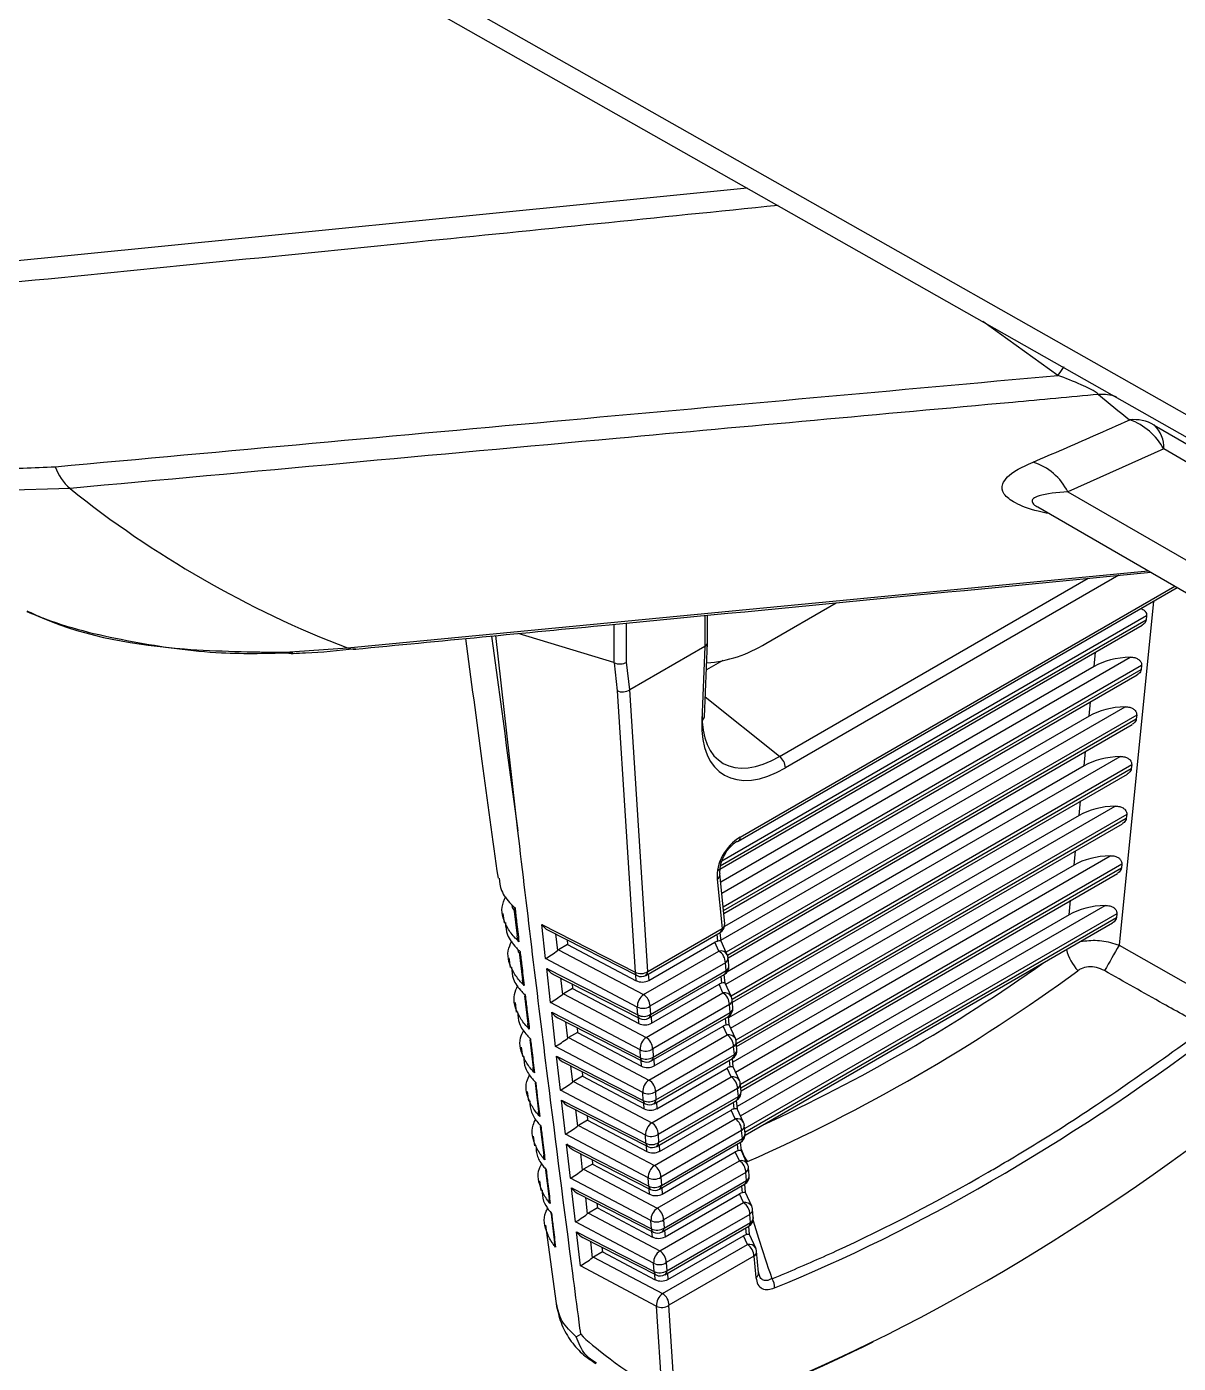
# Model space of a CAD drawing. Extents: x 7 to 113, y 1 to 87.
# Drawn here: x 17.681 to 18.928, y 64.183 to 65.63 of the extents above; entities that cross this region are included whole.
import ezdxf

# ---------------------------------------------------------------- set-up
doc = ezdxf.new("R2010")
doc.units = 0
doc.header["$MEASUREMENT"] = 0
doc.layers.add('OBJECT', color=7, linetype='CONTINUOUS')

msp = doc.modelspace()

# ---------------------------------------------------------------- linework, layer by layer
at = {"layer": 'OBJECT'}
for p, q in [((17.6329, 65.3728), (18.4608, 65.4554)), ((18.7975, 65.2523), (18.716, 65.3108)), ((18.9015, 65.1986), (21.6727, 63.5989)), ((18.912, 65.1727), (18.8083, 65.1263)), ((21.682, 63.5736), (18.912, 65.1727)), ((17.7279, 65.13), (17.654, 65.1277)), ((18.8083, 65.1263), (21.6782, 63.4695)), ((18.7753, 65.1101), (18.7755, 65.1099)), ((18.7756, 65.1099), (21.6993, 63.4221)), ((18.0282, 64.9574), (18.8951, 65.0409)), ((18.4534, 64.7525), (18.924, 65.0242)), ((18.4959, 64.8398), (18.83, 65.0327)), ((18.8633, 65.036), (18.5023, 64.8275)), ((18.4514, 64.7484), (18.9266, 65.0227)), ((18.4811, 64.9623), (18.5572, 65.0063)), ((18.901, 65.0079), (18.8637, 64.6356)), ((18.3166, 64.9829), (18.3166, 64.9415)), ((18.3305, 64.9421), (18.3305, 64.9843)), ((18.4152, 64.9925), (18.4152, 64.959)), ((18.4182, 64.9632), (18.4182, 64.9928)), ((18.4289, 64.7166), (18.8887, 64.9821)), ((18.8935, 64.992), (18.431, 64.7251)), ((18.4318, 64.7217), (18.893, 64.9879)), ((18.8935, 64.992), (18.893, 64.9879)), ((18.2127, 64.7595), (18.1887, 64.9707)), ((18.3166, 64.9415), (18.2129, 64.973)), ((17.9606, 64.9527), (18.0282, 64.9574)), ((18.0364, 64.956), (18.0371, 64.9561)), ((18.4152, 64.959), (18.3339, 64.9121)), ((18.4152, 64.959), (18.4118, 64.8788)), ((18.4147, 64.8829), (18.4182, 64.963)), ((18.4152, 64.959), (18.4152, 64.959)), ((18.8366, 64.9373), (18.8381, 64.9529)), ((18.3168, 64.9414), (18.3202, 64.9111)), ((18.3339, 64.9121), (18.3305, 64.9421)), ((18.4345, 64.9437), (18.4169, 64.9335)), ((18.8366, 64.9373), (18.4323, 64.7039)), ((18.4335, 64.6921), (18.8756, 64.9473)), ((18.8881, 64.9383), (18.435, 64.6767)), ((18.8881, 64.9383), (18.8877, 64.9342)), ((18.4353, 64.6731), (18.8877, 64.9342)), ((18.4356, 64.6699), (18.8833, 64.9283)), ((18.3202, 64.9111), (18.3396, 64.6064)), ((18.3533, 64.6071), (18.3339, 64.9121)), ((18.4959, 64.8398), (18.4156, 64.9039)), ((18.4326, 64.641), (18.8702, 64.8936)), ((18.8312, 64.8835), (18.8327, 64.8991)), ((18.8312, 64.8835), (18.4364, 64.6557)), ((18.8827, 64.8846), (18.4382, 64.628)), ((18.4396, 64.6249), (18.8823, 64.8805)), ((18.8827, 64.8846), (18.8823, 64.8805)), ((18.4403, 64.6219), (18.878, 64.8746)), ((18.4377, 64.5933), (18.8648, 64.8399)), ((18.8258, 64.8298), (18.8274, 64.8454)), ((18.8258, 64.8298), (18.4391, 64.6066)), ((18.8773, 64.8308), (18.4436, 64.5805)), ((18.4446, 64.5772), (18.8769, 64.8267)), ((18.445, 64.574), (18.8726, 64.8209)), ((18.8773, 64.8308), (18.8769, 64.8267)), ((18.4431, 64.5458), (18.8594, 64.7861)), ((18.8204, 64.7761), (18.822, 64.7917)), ((18.8204, 64.7761), (18.4408, 64.5569)), ((18.8719, 64.7771), (18.4488, 64.5329)), ((18.4493, 64.5293), (18.8715, 64.773)), ((18.4496, 64.5261), (18.8672, 64.7671)), ((18.8719, 64.7771), (18.8715, 64.773)), ((18.815, 64.7223), (18.8166, 64.7379)), ((18.815, 64.7223), (18.4455, 64.509)), ((18.4485, 64.4983), (18.854, 64.7324)), ((18.8665, 64.7234), (18.4536, 64.485)), ((18.8665, 64.7234), (18.8661, 64.7193)), ((18.4286, 64.7072), (18.4338, 64.6536)), ((18.4367, 64.659), (18.4315, 64.7127)), ((18.454, 64.4813), (18.8661, 64.7193)), ((18.4543, 64.4781), (18.8618, 64.7134)), ((18.4539, 64.4508), (18.8486, 64.6787)), ((18.8096, 64.6686), (18.8112, 64.6842)), ((18.1964, 64.6701), (18.1978, 64.6598)), ((18.2085, 64.6755), (18.212, 64.6456)), ((18.8096, 64.6686), (18.4501, 64.461)), ((18.8612, 64.6697), (18.4583, 64.4371)), ((18.4586, 64.4334), (18.8607, 64.6655)), ((18.8612, 64.6697), (18.8607, 64.6655)), ((18.2385, 64.658), (18.3396, 64.6064)), ((18.2427, 64.6212), (18.2385, 64.658)), ((18.2454, 64.6519), (18.3417, 64.6027)), ((18.2535, 64.6478), (18.2556, 64.6298)), ((18.3513, 64.603), (18.4317, 64.6494)), ((18.3533, 64.6071), (18.4338, 64.6536)), ((18.4293, 64.64), (18.4286, 64.6476)), ((18.4327, 64.6401), (18.4318, 64.6494)), ((18.4588, 64.4301), (18.8564, 64.6597)), ((18.2666, 64.6363), (18.2568, 64.6306)), ((18.266, 64.6414), (18.2666, 64.6363)), ((18.2666, 64.6363), (18.3407, 64.5972)), ((18.3544, 64.5974), (18.4261, 64.6388)), ((18.4304, 64.6293), (18.4261, 64.6388)), ((18.4394, 64.6253), (18.4327, 64.6401)), ((18.8637, 64.6356), (18.9751, 64.5724)), ((18.203, 64.6219), (18.2044, 64.6116)), ((18.2142, 64.6282), (18.2177, 64.5981)), ((18.342, 64.5687), (18.2427, 64.6212)), ((18.2568, 64.6306), (18.3487, 64.5821)), ((18.3487, 64.5821), (18.4304, 64.6293)), ((18.4411, 64.6136), (18.4403, 64.6221)), ((18.2439, 64.6105), (18.3426, 64.5601)), ((18.2481, 64.5736), (18.2439, 64.6105)), ((18.2507, 64.6044), (18.3447, 64.5564)), ((18.3539, 64.6045), (18.3544, 64.5974)), ((18.3542, 64.5567), (18.4362, 64.604)), ((18.4374, 64.6166), (18.3557, 64.5695)), ((18.3563, 64.5608), (18.4382, 64.6081)), ((18.4371, 64.5947), (18.4362, 64.604)), ((18.4382, 64.6081), (18.4374, 64.6166)), ((18.2589, 64.6002), (18.261, 64.5823)), ((18.2714, 64.5939), (18.272, 64.5888)), ((18.3407, 64.5972), (18.3403, 64.6035)), ((18.3573, 64.5512), (18.4305, 64.5934)), ((18.4348, 64.5839), (18.4305, 64.5934)), ((18.4337, 64.5946), (18.433, 64.6021)), ((18.4439, 64.5799), (18.4371, 64.5947)), ((18.2198, 64.581), (18.2234, 64.5507)), ((18.272, 64.5888), (18.2622, 64.5831)), ((18.2622, 64.5831), (18.3517, 64.5359)), ((18.272, 64.5888), (18.3436, 64.551)), ((18.3517, 64.5359), (18.4348, 64.5839)), ((18.4455, 64.5682), (18.4447, 64.5767)), ((18.2096, 64.5736), (18.211, 64.5633)), ((18.345, 64.5225), (18.2481, 64.5736)), ((18.2493, 64.563), (18.3455, 64.5138)), ((18.2535, 64.5261), (18.2493, 64.563)), ((18.3426, 64.5601), (18.342, 64.5687)), ((18.3557, 64.5695), (18.3563, 64.5608)), ((18.4418, 64.5713), (18.3587, 64.5233)), ((18.3592, 64.5146), (18.4426, 64.5627)), ((18.4426, 64.5627), (18.4418, 64.5713)), ((18.2561, 64.5569), (18.3476, 64.5102)), ((18.2643, 64.5527), (18.2663, 64.5348)), ((18.2768, 64.5463), (18.2774, 64.5413)), ((18.3436, 64.551), (18.3432, 64.5572)), ((18.3569, 64.5582), (18.3573, 64.5512)), ((18.3572, 64.5104), (18.4406, 64.5586)), ((18.3603, 64.5049), (18.4349, 64.548)), ((18.4392, 64.5385), (18.4349, 64.548)), ((18.4381, 64.5492), (18.4374, 64.5567)), ((18.4415, 64.5493), (18.4406, 64.5586)), ((18.4483, 64.5345), (18.4415, 64.5493)), ((18.2255, 64.5337), (18.2292, 64.5032)), ((18.2774, 64.5413), (18.2676, 64.5356)), ((18.2676, 64.5356), (18.3546, 64.4897)), ((18.2774, 64.5413), (18.3465, 64.5048)), ((18.3546, 64.4897), (18.4392, 64.5385)), ((18.4499, 64.5228), (18.4491, 64.5313)), ((18.2162, 64.5254), (18.2176, 64.5151)), ((18.3479, 64.4763), (18.2535, 64.5261)), ((18.3455, 64.5138), (18.345, 64.5225)), ((18.3587, 64.5233), (18.3592, 64.5146)), ((18.4462, 64.5259), (18.3616, 64.477)), ((18.3622, 64.4683), (18.4471, 64.5173)), ((18.4471, 64.5173), (18.4462, 64.5259)), ((18.2547, 64.5155), (18.3485, 64.4675)), ((18.2589, 64.4786), (18.2547, 64.5155)), ((18.2615, 64.5094), (18.3506, 64.4639)), ((18.2697, 64.5052), (18.2717, 64.4873)), ((18.3465, 64.5048), (18.3461, 64.5109)), ((18.3598, 64.5119), (18.3603, 64.5049)), ((18.3601, 64.4641), (18.445, 64.5131)), ((18.3632, 64.4587), (18.4393, 64.5026)), ((18.4436, 64.4931), (18.4393, 64.5026)), ((18.4425, 64.5039), (18.4418, 64.5113)), ((18.4459, 64.5039), (18.445, 64.5132)), ((18.4527, 64.4891), (18.4459, 64.504)), ((18.2828, 64.4938), (18.2729, 64.4881)), ((18.2729, 64.4881), (18.3576, 64.4434)), ((18.2822, 64.4988), (18.2828, 64.4938)), ((18.2828, 64.4938), (18.3495, 64.4585)), ((18.3576, 64.4434), (18.4436, 64.4931)), ((18.2228, 64.4772), (18.2242, 64.4668)), ((18.2313, 64.4865), (18.2349, 64.4558)), ((18.3509, 64.43), (18.2589, 64.4786)), ((18.3485, 64.4675), (18.3479, 64.4763)), ((18.3616, 64.477), (18.3622, 64.4683)), ((18.4506, 64.4805), (18.3646, 64.4308)), ((18.4515, 64.4719), (18.4506, 64.4805)), ((18.4544, 64.4773), (18.4535, 64.486)), ((18.2601, 64.4679), (18.3514, 64.4213)), ((18.2642, 64.4311), (18.2601, 64.4679)), ((18.2669, 64.4619), (18.3535, 64.4176)), ((18.3495, 64.4585), (18.3491, 64.4646)), ((18.3628, 64.4657), (18.3632, 64.4587)), ((18.3631, 64.4179), (18.4494, 64.4677)), ((18.3651, 64.422), (18.4515, 64.4719)), ((18.4469, 64.4585), (18.4462, 64.4659)), ((18.4504, 64.4586), (18.4495, 64.4677)), ((18.2751, 64.4577), (18.2771, 64.4397)), ((18.2881, 64.4462), (18.2783, 64.4406)), ((18.2876, 64.4513), (18.2881, 64.4462)), ((18.2881, 64.4462), (18.3524, 64.4123)), ((18.3605, 64.3972), (18.448, 64.4477)), ((18.3662, 64.4125), (18.4437, 64.4572)), ((18.448, 64.4477), (18.4437, 64.4572)), ((18.4571, 64.4438), (18.4503, 64.4586)), ((18.237, 64.4393), (18.2407, 64.4084)), ((18.3538, 64.3838), (18.2642, 64.4311)), ((18.2783, 64.4406), (18.3605, 64.3972)), ((18.3514, 64.4213), (18.3509, 64.43)), ((18.3646, 64.4308), (18.3651, 64.422)), ((18.455, 64.4351), (18.3675, 64.3846)), ((18.4559, 64.4264), (18.455, 64.4351)), ((18.4588, 64.4319), (18.4579, 64.4406)), ((18.2294, 64.4289), (18.2308, 64.4186)), ((18.2655, 64.4204), (18.3544, 64.375)), ((18.2696, 64.3836), (18.2655, 64.4204)), ((18.3524, 64.4123), (18.352, 64.4184)), ((18.3657, 64.4194), (18.3662, 64.4125)), ((18.366, 64.3716), (18.4538, 64.4223)), ((18.3681, 64.3757), (18.4559, 64.4264)), ((18.4514, 64.4131), (18.4506, 64.4204)), ((18.4548, 64.4132), (18.4539, 64.4223)), ((18.2723, 64.4143), (18.3564, 64.3713)), ((18.2805, 64.4102), (18.2825, 64.3922)), ((18.293, 64.4038), (18.2935, 64.3987)), ((18.3634, 64.351), (18.4525, 64.4024)), ((18.3691, 64.3662), (18.4481, 64.4119)), ((18.4525, 64.4024), (18.4481, 64.4119)), ((18.4615, 64.3984), (18.4548, 64.4132)), ((18.2428, 64.3921), (18.2465, 64.361)), ((18.2935, 64.3987), (18.2837, 64.3931)), ((18.2837, 64.3931), (18.3634, 64.351)), ((18.2935, 64.3987), (18.3554, 64.3661)), ((18.4595, 64.3897), (18.3704, 64.3383)), ((18.4603, 64.381), (18.4595, 64.3897)), ((18.4632, 64.3865), (18.4624, 64.3952)), ((18.236, 64.3807), (18.2374, 64.3703)), ((18.3567, 64.3376), (18.2696, 64.3836)), ((18.2708, 64.3729), (18.3573, 64.3287)), ((18.275, 64.3361), (18.2708, 64.3729)), ((18.3544, 64.375), (18.3538, 64.3838)), ((18.3675, 64.3846), (18.3681, 64.3757)), ((18.3687, 64.3731), (18.3691, 64.3662)), ((18.3689, 64.3253), (18.4582, 64.3769)), ((18.371, 64.3295), (18.4603, 64.381)), ((18.4558, 64.3677), (18.4551, 64.375)), ((18.4592, 64.3678), (18.4583, 64.3769)), ((18.2777, 64.3668), (18.3594, 64.3251)), ((18.2858, 64.3626), (18.2879, 64.3447)), ((18.3554, 64.3661), (18.355, 64.3721)), ((18.3721, 64.32), (18.4526, 64.3665)), ((18.4569, 64.357), (18.4526, 64.3665)), ((18.4659, 64.353), (18.4592, 64.3678)), ((18.2486, 64.345), (18.2524, 64.3136)), ((18.2989, 64.3512), (18.2891, 64.3455)), ((18.2891, 64.3455), (18.3664, 64.3047)), ((18.2983, 64.3563), (18.2989, 64.3512)), ((18.2989, 64.3512), (18.3583, 64.3198)), ((18.3664, 64.3047), (18.4569, 64.357)), ((18.4639, 64.3443), (18.3734, 64.2921)), ((18.4647, 64.3356), (18.4639, 64.3443)), ((18.4676, 64.3411), (18.4668, 64.3498)), ((18.2426, 64.3325), (18.255, 64.2424)), ((18.3597, 64.2914), (18.275, 64.3361)), ((18.3573, 64.3287), (18.3567, 64.3376)), ((18.3704, 64.3383), (18.371, 64.3295)), ((18.3719, 64.279), (18.4627, 64.3314)), ((18.374, 64.2832), (18.4647, 64.3356)), ((18.4602, 64.3223), (18.4595, 64.3296)), ((18.4636, 64.3224), (18.4627, 64.3315)), ((18.2762, 64.3254), (18.3603, 64.2824)), ((18.2804, 64.2885), (18.2762, 64.3254)), ((18.283, 64.3193), (18.3623, 64.2788)), ((18.2912, 64.3151), (18.2933, 64.2972)), ((18.3583, 64.3198), (18.3579, 64.3258)), ((18.3716, 64.3269), (18.3721, 64.32)), ((18.375, 64.2738), (18.457, 64.3211)), ((18.4613, 64.3116), (18.457, 64.3211)), ((18.4703, 64.3076), (18.4636, 64.3224)), ((18.3043, 64.3037), (18.2945, 64.298)), ((18.3037, 64.3087), (18.3043, 64.3037)), ((18.3043, 64.3037), (18.3613, 64.2736)), ((18.3693, 64.2585), (18.4613, 64.3116)), ((18.4734, 64.2813), (18.4712, 64.3044)), ((18.3626, 64.2451), (18.2804, 64.2885)), ((18.2945, 64.298), (18.3693, 64.2585)), ((18.3603, 64.2824), (18.3597, 64.2914)), ((18.3734, 64.2921), (18.374, 64.2832)), ((18.4683, 64.299), (18.3763, 64.2459)), ((18.4683, 64.299), (18.4705, 64.2758)), ((18.3613, 64.2736), (18.3609, 64.2795)), ((18.3746, 64.2806), (18.375, 64.2738)), ((18.474, 64.2793), (18.4736, 64.2809)), ((18.3626, 64.2451), (18.3687, 64.1491)), ((18.3824, 64.1511), (18.3763, 64.2459)), ((18.276, 64.2117), (18.2808, 64.2145))]:
    msp.add_line(p, q, dxfattribs=at)
at = {"layer": 'OBJECT', "flags": 128}
for points in [[(17.3356, 66.1163), (17.5002, 66.0231), (18.2054, 65.6237), (20.68, 64.2228)], [(17.3964, 66.0585), (18.0641, 65.6801), (20.7052, 64.1839)], [(18.7975, 65.2523), (18.7998, 65.2556), (18.8019, 65.2587), (18.8038, 65.2614), (18.8041, 65.2618)], [(18.4311, 64.714), (18.4314, 64.7131), (18.4315, 64.7127)]]:
    msp.add_lwpolyline(points, dxfattribs=at)
at = {"layer": 'OBJECT'}
for centre, radius, start, end in [((18.8452, 65.1838), 0.048, 71.1294, 94.4176), ((19.4439, 65.9378), 0.9282, 229.5308, 232.2076), ((18.8792, 65.1589), 0.0456, 60.6472, 95.0914), ((18.8534, 65.1416), 0.0663, 27.9345, 70.8768), ((18.8796, 65.1747), 0.0325, 356.5262, 47.5283), ((17.7628, 65.1712), 0.054, 199.0948, 229.7867), ((18.7503, 65.0967), 0.0651, 27.0753, 71.9405), ((18.4314, 66.0065), 1.124, 231.2501, 248.974), ((17.9684, 64.9743), 0.023, 250.2808, 272.2286), ((18.035, 64.973), 0.017, 246.4807, 275.0052), ((18.4065, 65.0811), 0.1403, 274.3817, 302.0948), ((18.4097, 64.8834), 0.00503, 294.343, 354.2644), ((18.487, 64.8273), 0.0154, 0.8625, 54.4995), ((18.4496, 64.7514), 0.00353, 274.6149, 299.6685), ((18.4486, 64.7523), 0.00483, 304.9396, 2.2698), ((18.4252, 64.7125), 0.00633, 302.8989, 1.4099), ((18.4267, 64.6581), 0.01, 299.9973, 5.5533), ((18.429, 64.6534), 0.0048, 304.7323, 2.4719), ((18.4306, 64.6588), 0.0061, 301.6684, 2.6445), ((20.546, 63.6559), 1.9468, 149.7841, 150.7164), ((18.4322, 64.6212), 0.00832, 29.7624, 102.6039), ((18.4221, 64.6164), 0.0153, 0.7156, 57.2499), ((18.434, 64.622), 0.00634, 302.9073, 1.4055), ((18.4303, 64.6211), 0.01, 5.5533, 24.4463), ((18.8575, 64.6437), 0.0524, 194.0463, 222.8228), ((18.3458, 64.6185), 0.0136, 242.8629, 303.3767), ((18.344, 64.6065), 0.00441, 181.3045, 238.2455), ((18.3485, 64.6069), 0.0048, 304.7323, 2.4719), ((18.4312, 64.6126), 0.01, 299.9973, 5.5533), ((18.4334, 64.6079), 0.0048, 304.7339, 2.4673), ((18.4348, 64.6135), 0.00634, 302.9084, 1.4044), ((17.6915, 66.148), 1.9087, 293.7837, 306.2109), ((17.6912, 66.1542), 1.8851, 294.6317, 305.363), ((18.3463, 64.6116), 0.01, 242.9367, 299.9973), ((18.3579, 64.5691), 0.0159, 125.3835, 181.4257), ((18.3405, 64.5693), 0.0153, 0.7156, 57.2499), ((18.4366, 64.5758), 0.00832, 29.7526, 102.6136), ((18.4266, 64.5711), 0.0152, 0.7144, 57.2529), ((18.4384, 64.5766), 0.00633, 302.897, 1.4117), ((18.4347, 64.5758), 0.01, 5.5533, 24.4463), ((18.3482, 64.5809), 0.0136, 242.8571, 303.382), ((18.3488, 64.5722), 0.0136, 242.8563, 303.3788), ((18.3515, 64.5606), 0.0048, 304.7339, 2.4673), ((18.4356, 64.5672), 0.01, 299.9973, 5.5533), ((18.4378, 64.5625), 0.0048, 304.7417, 2.4677), ((18.4392, 64.568), 0.00633, 302.897, 1.4117), ((18.347, 64.5602), 0.00441, 181.3075, 238.2376), ((18.3492, 64.5653), 0.01, 242.9367, 299.9973), ((18.3609, 64.5229), 0.0159, 125.3818, 181.4258), ((18.3434, 64.5231), 0.0152, 0.7144, 57.2529), ((18.441, 64.5304), 0.00832, 29.7628, 102.6035), ((18.431, 64.5257), 0.0153, 0.7156, 57.2499), ((18.4428, 64.5312), 0.00634, 302.909, 1.4039), ((18.4392, 64.5304), 0.01, 5.5533, 24.4463), ((18.3512, 64.5346), 0.0136, 242.8571, 303.382), ((18.44, 64.5218), 0.01, 299.9973, 5.5533), ((18.4423, 64.5171), 0.0048, 304.731, 2.4702), ((18.4436, 64.5226), 0.00634, 302.9073, 1.4055), ((18.3517, 64.5259), 0.0136, 242.857, 303.3826), ((18.3499, 64.5139), 0.00441, 181.3121, 238.2322), ((18.3522, 64.5191), 0.01, 242.9367, 299.9973), ((18.3544, 64.5144), 0.0048, 304.7417, 2.4677), ((18.3638, 64.4767), 0.0159, 125.3822, 181.4254), ((18.3464, 64.4768), 0.0153, 0.7156, 57.2499), ((18.4455, 64.485), 0.00832, 29.7624, 102.6039), ((18.4354, 64.4803), 0.0153, 0.7156, 57.2499), ((18.4436, 64.485), 0.01, 5.5533, 24.4463), ((18.3541, 64.4884), 0.0136, 242.8563, 303.3788), ((18.4444, 64.4764), 0.01, 299.9973, 5.5533), ((18.4472, 64.4858), 0.00634, 302.9073, 1.4055), ((18.448, 64.4772), 0.00634, 302.909, 1.4039), ((18.3547, 64.4797), 0.0136, 242.8571, 303.382), ((18.3529, 64.4676), 0.00441, 181.3154, 238.2289), ((18.3551, 64.4728), 0.01, 242.9367, 299.9973), ((18.3574, 64.4681), 0.0048, 304.731, 2.4702), ((18.4467, 64.4717), 0.0048, 304.7346, 2.4695), ((18.4499, 64.4396), 0.00832, 29.7596, 102.6069), ((18.4398, 64.4349), 0.0153, 0.7152, 57.2521), ((18.3668, 64.4304), 0.0159, 125.385, 181.4243), ((18.3571, 64.4422), 0.0136, 242.8568, 303.3821), ((18.3493, 64.4306), 0.0153, 0.7156, 57.2499), ((18.4488, 64.4309), 0.01, 299.9973, 5.5533), ((18.4516, 64.4404), 0.00633, 302.8967, 1.4117), ((18.4524, 64.4318), 0.00634, 302.9071, 1.4058), ((18.448, 64.4396), 0.01, 5.5533, 24.4463), ((18.3576, 64.4334), 0.0136, 242.8629, 303.3767), ((18.3558, 64.4214), 0.00441, 181.3121, 238.2322), ((18.3581, 64.4265), 0.01, 242.9367, 299.9973), ((18.3603, 64.4218), 0.0048, 304.7346, 2.4695), ((18.4511, 64.4262), 0.0048, 304.7323, 2.4719), ((18.4543, 64.3942), 0.00832, 29.7628, 102.6035), ((18.4442, 64.3895), 0.0153, 0.7156, 57.2499), ((18.4984, 64.4282), 0.0458, 196.9454, 215.7453), ((18.3697, 64.3842), 0.0159, 125.3812, 181.4266), ((18.3522, 64.3844), 0.0153, 0.7152, 57.2521), ((18.456, 64.395), 0.00634, 302.909, 1.4039), ((18.4524, 64.3942), 0.01, 5.5533, 24.4463), ((18.36, 64.3959), 0.0136, 242.8536, 303.3854), ((18.3606, 64.3871), 0.0136, 242.8563, 303.3793), ((18.3588, 64.3751), 0.00441, 181.3069, 238.2374), ((18.3633, 64.3755), 0.0048, 304.7323, 2.4719), ((18.4532, 64.3855), 0.01, 299.9973, 5.5533), ((18.4555, 64.3808), 0.0048, 304.7462, 2.4633), ((18.4569, 64.3863), 0.00633, 302.8968, 1.4119), ((18.361, 64.3802), 0.01, 242.9367, 299.9973), ((18.3727, 64.338), 0.0159, 125.3823, 181.427), ((18.3552, 64.3381), 0.0153, 0.7156, 57.2499), ((18.4587, 64.3489), 0.00832, 29.7655, 102.6007), ((18.4486, 64.3441), 0.0153, 0.7156, 57.2499), ((18.4604, 64.3497), 0.00634, 302.9073, 1.4055), ((18.4568, 64.3488), 0.01, 5.5533, 24.4463), ((18.363, 64.3497), 0.0136, 242.8627, 303.3762), ((18.3635, 64.3408), 0.0136, 242.8574, 303.3821), ((18.3662, 64.3293), 0.0048, 304.7462, 2.4633), ((18.4577, 64.3401), 0.01, 299.9973, 5.5533), ((18.4599, 64.3354), 0.0048, 304.7318, 2.4724), ((18.4613, 64.3409), 0.00634, 302.9059, 1.4069), ((18.3617, 64.3288), 0.00441, 181.3113, 238.2322), ((18.3639, 64.334), 0.01, 242.9367, 299.9973), ((18.3756, 64.2918), 0.0159, 125.385, 181.4243), ((18.3581, 64.2919), 0.0153, 0.7156, 57.2499), ((18.4632, 64.3038), 0.00805, 28.3123, 104.0542), ((18.453, 64.2988), 0.0153, 0.7133, 57.2522), ((18.4648, 64.3043), 0.00634, 302.9084, 1.4044), ((18.4612, 64.3035), 0.01, 5.5533, 24.4463), ((18.3659, 64.3035), 0.0136, 242.8569, 303.382), ((18.3665, 64.2946), 0.0136, 242.8568, 303.3827), ((18.3647, 64.2825), 0.00441, 181.3113, 238.2322), ((18.3669, 64.2877), 0.01, 242.9367, 299.9973), ((18.3692, 64.283), 0.0048, 304.7318, 2.4724), ((18.4673, 64.281), 0.0061, 301.6671, 2.6458), ((18.4767, 64.2665), 0.0139, 352.4639, 36.172), ((18.3786, 64.2455), 0.0159, 125.3812, 181.4266), ((18.3611, 64.2457), 0.0153, 0.7133, 57.2522), ((18.3688, 64.2572), 0.0136, 242.8563, 303.3787)]:
    msp.add_arc(centre, radius, start, end, dxfattribs=at)
for centre, major_axis, ratio, start_param, end_param in [((19.2971, 67.2185), (-1.7566, 14.6383), 0.094069, 1.713697, 1.728284), ((18.4082, 64.9633), (0.01, -0.00021), 0.593676, 5.510532, 6.29593), ((18.3235, 64.8791), (-0.0072, 0.0624), 0.110772, 6.208863, 6.235043), ((18.3235, 64.9462), (0.00999, 0.00056), 0.611383, 3.944845, 5.463282), ((18.8789, 64.9123), (0.0602, -0.0001), 0.582929, 1.627585, 2.352515), ((18.3269, 64.9164), (0.00996, 0.00088), 0.657558, 3.926517, 5.438599), ((18.3433, 64.771), (-0.0092, 0.1411), 0.052174, 0.02575, 0.032105), ((18.8736, 64.8586), (0.0602, -0.0001), 0.582929, 1.627585, 2.352515), ((18.5077, 64.9349), (0.0732, 0.1141), 0.544414, 2.390031, 3.953231), ((18.5006, 64.9395), (0.067, 0.1062), 0.54181, 2.386027, 3.949227), ((18.8682, 64.8048), (0.0602, -0.0001), 0.582929, 1.627585, 2.352515), ((18.8628, 64.7511), (0.0602, -0.0001), 0.582929, 1.627585, 2.352515), ((18.462, 64.7206), (0.0231, 0.0327), 0.746254, 1.016584, 2.42811), ((18.455, 64.7252), (0.0172, 0.0247), 0.671525, 1.018401, 2.429927), ((18.8574, 64.6974), (0.0602, -0.0001), 0.582929, 1.627585, 2.352515), ((18.852, 64.6436), (0.0602, -0.0001), 0.582929, 1.627585, 2.352515), ((18.2452, 64.6633), (-0.008, 0.0116), 0.599529, 1.609086, 2.301254), ((18.4259, 64.6309), (0.0068, 0.00838), 0.543452, 0.550853, 0.957114), ((18.4229, 64.6375), (0.00979, 0.00262), 0.107022, 6.265381, 7.11643), ((18.2494, 64.6264), (0.00933, 0.00637), 0.079382, 3.868413, 5.38685), ((18.2568, 64.6225), (0.00501, 0.00866), 0.577652, 0.786964, 0.960864), ((18.2506, 64.6157), (-0.008, 0.0116), 0.599529, 1.609086, 2.301254), ((18.3473, 64.6016), (0.01, 0), 0.585374, 3.981212, 5.493294), ((18.4303, 64.5856), (0.0068, 0.00838), 0.543452, 0.550853, 0.957114), ((18.4273, 64.5921), (0.00979, 0.00262), 0.107022, 6.265381, 7.11643), ((18.2547, 64.5789), (0.00933, 0.00637), 0.079382, 3.868413, 5.38685), ((18.2622, 64.575), (0.00501, 0.00866), 0.577652, 0.786964, 0.960864), ((18.2559, 64.5682), (-0.008, 0.0116), 0.599529, 1.609086, 2.301254), ((18.3503, 64.5553), (0.01, 0), 0.585374, 3.981212, 5.493294), ((18.4347, 64.5402), (0.0068, 0.00838), 0.543452, 0.550853, 0.957114), ((18.4317, 64.5467), (0.00979, 0.00262), 0.107022, 6.265381, 7.11643), ((18.2601, 64.5314), (0.00933, 0.00637), 0.079382, 3.868413, 5.38685), ((18.2676, 64.5274), (0.00501, 0.00866), 0.577652, 0.786964, 0.960864), ((18.8066, 66.1058), (1.1655, 1.8319), 0.546187, 3.795705, 4.104734), ((18.2613, 64.5207), (-0.008, 0.0116), 0.599529, 1.609086, 2.301254), ((18.3532, 64.5091), (0.01, 0), 0.585374, 3.981212, 5.493294), ((18.4391, 64.4948), (0.0068, 0.00838), 0.543452, 0.550853, 0.957114), ((18.4362, 64.5013), (0.00979, 0.00262), 0.107022, 6.265381, 7.11643), ((18.273, 64.4799), (0.00501, 0.00866), 0.577652, 0.786964, 0.960864), ((18.2655, 64.4839), (0.00933, 0.00637), 0.079382, 3.868413, 5.38685), ((18.2667, 64.4732), (-0.008, 0.0116), 0.599529, 1.609086, 2.301254), ((18.8041, 66.0532), (1.2039, 1.8907), 0.546175, 3.768895, 4.132403), ((18.3562, 64.4629), (0.01, 0), 0.585374, 3.981212, 5.493294), ((18.4435, 64.4494), (0.0068, 0.00838), 0.543452, 0.550853, 0.957114), ((18.4406, 64.4559), (0.00979, 0.00262), 0.107022, 6.265381, 7.11643), ((18.2709, 64.4363), (0.00933, 0.00637), 0.079382, 3.868413, 5.38685), ((18.2783, 64.4324), (0.00501, 0.00866), 0.577652, 0.786964, 0.960864), ((18.2721, 64.4257), (-0.008, 0.0116), 0.599529, 1.609086, 2.301254), ((18.3591, 64.4167), (0.01, 0), 0.585374, 3.981212, 5.493294), ((18.4479, 64.404), (0.0068, 0.00838), 0.543452, 0.550853, 0.957114), ((18.445, 64.4106), (0.00979, 0.00262), 0.107022, 6.265381, 7.11643), ((18.2763, 64.3888), (0.00933, 0.00637), 0.079382, 3.868413, 5.38685), ((18.2837, 64.3849), (0.00501, 0.00866), 0.577652, 0.786964, 0.960864), ((18.2775, 64.3782), (-0.008, 0.0116), 0.599529, 1.609086, 2.301254), ((18.3621, 64.3704), (0.01, 0), 0.585374, 3.981212, 5.493294), ((18.4524, 64.3586), (0.0068, 0.00838), 0.543452, 0.550853, 0.957114), ((18.4494, 64.3652), (0.00979, 0.00262), 0.107022, 6.265381, 7.11643), ((18.2816, 64.3413), (0.00933, 0.00637), 0.079382, 3.868413, 5.38685), ((18.2891, 64.3374), (0.00501, 0.00866), 0.577652, 0.786964, 0.960864), ((18.2829, 64.3306), (-0.008, 0.0116), 0.599529, 1.609086, 2.301254), ((18.365, 64.3242), (0.01, 0), 0.585374, 3.981212, 5.493294), ((18.4568, 64.3133), (0.0068, 0.00838), 0.543452, 0.550853, 0.957114), ((18.4538, 64.3198), (0.00979, 0.00262), 0.107022, 6.265381, 7.11643), ((18.287, 64.2938), (0.00933, 0.00637), 0.079382, 3.868413, 5.38685), ((18.2945, 64.2899), (0.00501, 0.00866), 0.577652, 0.786964, 0.960864), ((18.368, 64.278), (0.01, 0), 0.585374, 3.981212, 5.493294), ((19.9764, 63.352), (1.703, -0.8762), 0.039926, 3.257339, 3.498452), ((18.7971, 66.0577), (1.2089, 1.8994), 0.546317, 3.7688, 3.877285)]:
    msp.add_ellipse(centre, major_axis=major_axis, ratio=ratio, start_param=start_param, end_param=end_param, dxfattribs=at)
for points, knots in [([(18.4945, 65.4363), (18.3642, 65.423), (18.0817, 65.3942), (17.7993, 65.3661), (17.6472, 65.351)], [0, 0, 0, 0, 0.461524, 1, 1, 1, 1]), ([(17.7117, 65.1535), (17.8973, 65.1705), (18.259, 65.2035), (18.6211, 65.2363), (18.7975, 65.2523)], [0, 0, 0, 0, 0.513008, 1, 1, 1, 1]), ([(18.8415, 65.2317), (18.8404, 65.2326), (18.8382, 65.2344), (18.8316, 65.2381), (18.8179, 65.2446), (18.8059, 65.2491), (18.7975, 65.2523)], [0, 0, 0, 0, 0.128046, 0.255389, 0.479323, 1, 1, 1, 1]), ([(18.8415, 65.2317), (18.8105, 65.2288), (18.6363, 65.2129), (18.2649, 65.1792), (17.9249, 65.148), (17.7279, 65.13)], [0, 0, 0, 0, 0.083466, 0.469044, 1, 1, 1, 1]), ([(18.7705, 65.1586), (18.7924, 65.1679), (18.8275, 65.1827), (18.8622, 65.1984), (18.8752, 65.2043)], [0, 0, 0, 0, 0.624895, 1, 1, 1, 1]), ([(17.6418, 65.1514), (17.6418, 65.1514), (17.6655, 65.1514), (17.6886, 65.1525), (17.7117, 65.1535)], [0, 0, 0, 0, 0.000029, 1, 1, 1, 1]), ([(18.7878, 65.1028), (18.7839, 65.1036), (18.7691, 65.1064), (18.7504, 65.1137), (18.737, 65.1242), (18.736, 65.1368), (18.7488, 65.1487), (18.7641, 65.1557), (18.7705, 65.1586)], [0, 0, 0, 0, 0.0624701, 0.233218, 0.3842137, 0.5581762, 0.8176351, 1, 1, 1, 1]), ([(18.8083, 65.1263), (18.7965, 65.1254), (18.7807, 65.124), (18.77, 65.1193), (18.7688, 65.1155), (18.7714, 65.1121), (18.775, 65.1104), (18.7757, 65.11)], [0, 0, 0, 0, 0.505846, 0.678385, 0.852193, 0.970905, 1, 1, 1, 1]), ([(18.0364, 64.9561), (18.1282, 64.9649), (18.4156, 64.9923), (18.7025, 65.0203), (18.8979, 65.0393)], [0, 0, 0, 0, 0.319363, 1, 1, 1, 1]), ([(17.6809, 64.9976), (17.6867, 64.9949), (17.7404, 64.9701), (17.8358, 64.9542), (17.9243, 64.9531), (17.9606, 64.9527)], [0, 0, 0, 0, 0.066661, 0.617348, 1, 1, 1, 1]), ([(17.681, 64.9968), (17.6876, 64.9941), (17.7244, 64.979), (17.7949, 64.9632), (17.885, 64.95), (17.9433, 64.9516), (17.9692, 64.9523)], [0, 0, 0, 0, 0.072357, 0.404348, 0.735713, 1, 1, 1, 1]), ([(18.8873, 65), (18.888, 64.9998), (18.8898, 64.9991), (18.8919, 64.9972), (18.8934, 64.9947), (18.8934, 64.9929), (18.8935, 64.992)], [0, 0, 0, 0, 0.205702, 0.47896, 0.753712, 1, 1, 1, 1]), ([(18.893, 64.9879), (18.8928, 64.9871), (18.8924, 64.9854), (18.8908, 64.9834), (18.8893, 64.9825), (18.8887, 64.9821)], [0, 0, 0, 0, 0.359205, 0.716865, 1, 1, 1, 1]), ([(18.156, 64.9675), (18.1619, 64.9232), (18.1734, 64.8369), (18.1853, 64.7503), (18.1912, 64.7081)], [0, 0, 0, 0, 0.512697, 1, 1, 1, 1]), ([(17.9695, 64.9515), (17.9739, 64.9517), (17.9953, 64.9523), (18.0186, 64.9547), (18.037, 64.9566)], [0, 0, 0, 0, 0.20903, 1, 1, 1, 1]), ([(18.8756, 64.9473), (18.8772, 64.9473), (18.8802, 64.9472), (18.884, 64.9456), (18.8865, 64.9435), (18.888, 64.9409), (18.8881, 64.9392), (18.8881, 64.9383)], [0, 0, 0, 0, 0.2782962, 0.4907959, 0.6659749, 0.8421109, 1, 1, 1, 1]), ([(18.8877, 64.9342), (18.8875, 64.9333), (18.8871, 64.9316), (18.8854, 64.9296), (18.8839, 64.9288), (18.8833, 64.9284)], [0, 0, 0, 0, 0.359205, 0.716865, 1, 1, 1, 1]), ([(18.8702, 64.8936), (18.8719, 64.8936), (18.8748, 64.8935), (18.8786, 64.8919), (18.8812, 64.8898), (18.8826, 64.8872), (18.8827, 64.8854), (18.8827, 64.8846)], [0, 0, 0, 0, 0.278302, 0.490791, 0.665972, 0.842109, 1, 1, 1, 1]), ([(18.8823, 64.8805), (18.8821, 64.8796), (18.8817, 64.8779), (18.88, 64.8759), (18.8786, 64.875), (18.8779, 64.8747)], [0, 0, 0, 0, 0.3591613, 0.7168443, 1, 1, 1, 1]), ([(18.8648, 64.8399), (18.8665, 64.8398), (18.8695, 64.8397), (18.8732, 64.8382), (18.8758, 64.836), (18.8773, 64.8335), (18.8773, 64.8317), (18.8773, 64.8308)], [0, 0, 0, 0, 0.278302, 0.490791, 0.665972, 0.842109, 1, 1, 1, 1]), ([(18.8769, 64.8267), (18.8767, 64.8259), (18.8763, 64.8242), (18.8746, 64.8222), (18.8732, 64.8213), (18.8725, 64.8209)], [0, 0, 0, 0, 0.3591613, 0.7168443, 1, 1, 1, 1]), ([(18.8594, 64.7861), (18.8611, 64.7861), (18.8641, 64.786), (18.8678, 64.7844), (18.8704, 64.7823), (18.8719, 64.7797), (18.8719, 64.778), (18.8719, 64.7771)], [0, 0, 0, 0, 0.278302, 0.490791, 0.665972, 0.842109, 1, 1, 1, 1]), ([(18.8715, 64.773), (18.8713, 64.7721), (18.8709, 64.7704), (18.8693, 64.7684), (18.8678, 64.7676), (18.8671, 64.7672)], [0, 0, 0, 0, 0.3591613, 0.7168443, 1, 1, 1, 1]), ([(18.2808, 64.2145), (18.2802, 64.2189), (18.2773, 64.2409), (18.2653, 64.3333), (18.2424, 64.5109), (18.2233, 64.6702), (18.2127, 64.7595)], [0, 0, 0, 0, 0.024147, 0.120738, 0.507103, 1, 1, 1, 1]), ([(18.854, 64.7324), (18.8557, 64.7324), (18.8587, 64.7323), (18.8625, 64.7307), (18.865, 64.7286), (18.8665, 64.726), (18.8665, 64.7242), (18.8665, 64.7234)], [0, 0, 0, 0, 0.278303, 0.490791, 0.665972, 0.842109, 1, 1, 1, 1]), ([(18.1926, 64.7083), (18.193, 64.7038), (18.1938, 64.6939), (18.202, 64.6833), (18.2081, 64.6774), (18.2096, 64.6761)], [0, 0, 0, 0, 0.3965499, 0.8606395, 1, 1, 1, 1]), ([(18.8661, 64.7193), (18.8659, 64.7184), (18.8655, 64.7167), (18.8639, 64.7147), (18.8624, 64.7138), (18.8618, 64.7135)], [0, 0, 0, 0, 0.3591613, 0.7168443, 1, 1, 1, 1]), ([(18.2139, 64.6394), (18.2125, 64.6407), (18.2077, 64.6453), (18.1989, 64.6573), (18.1932, 64.6731), (18.1979, 64.6846), (18.1995, 64.6885)], [0, 0, 0, 0, 0.090454, 0.316027, 0.767278, 1, 1, 1, 1]), ([(18.2063, 64.6792), (18.2063, 64.6789), (18.2059, 64.6767), (18.2075, 64.6747), (18.2088, 64.6731)], [0, 0, 0, 0, 0.165349, 1, 1, 1, 1]), ([(18.2096, 64.6761), (18.2101, 64.671), (18.2116, 64.6588), (18.213, 64.6466), (18.2139, 64.6394)], [0, 0, 0, 0, 0.412557, 1, 1, 1, 1]), ([(18.8486, 64.6787), (18.8503, 64.6786), (18.8533, 64.6785), (18.8571, 64.677), (18.8596, 64.6748), (18.8611, 64.6723), (18.8611, 64.6705), (18.8612, 64.6697)], [0, 0, 0, 0, 0.278303, 0.490792, 0.665974, 0.842141, 1, 1, 1, 1]), ([(18.8607, 64.6655), (18.8605, 64.6647), (18.8601, 64.663), (18.8585, 64.661), (18.857, 64.6601), (18.8564, 64.6597)], [0, 0, 0, 0, 0.359162, 0.716844, 1, 1, 1, 1]), ([(18.1992, 64.6601), (18.1995, 64.6556), (18.2003, 64.6461), (18.208, 64.6358), (18.2138, 64.6301), (18.2151, 64.6288)], [0, 0, 0, 0, 0.4015445, 0.8580825, 1, 1, 1, 1]), ([(18.2194, 64.5921), (18.2181, 64.5934), (18.2135, 64.598), (18.2051, 64.6101), (18.1997, 64.6256), (18.2045, 64.6367), (18.206, 64.6403)], [0, 0, 0, 0, 0.091099, 0.3218508, 0.7835389, 1, 1, 1, 1]), ([(18.2139, 64.6394), (18.2138, 64.6394), (18.2131, 64.6409), (18.2122, 64.643), (18.2121, 64.6451), (18.2121, 64.6456)], [0, 0, 0, 0, 0.019934, 0.747608, 1, 1, 1, 1]), ([(18.8219, 64.6397), (18.8279, 64.6405), (18.8399, 64.6419), (18.8545, 64.6389), (18.8621, 64.6362), (18.8637, 64.6356)], [0, 0, 0, 0, 0.44304, 0.885225, 1, 1, 1, 1]), ([(18.2128, 64.6311), (18.2128, 64.6308), (18.2125, 64.6294), (18.2135, 64.628), (18.2143, 64.627)], [0, 0, 0, 0, 0.210334, 1, 1, 1, 1]), ([(18.2151, 64.6288), (18.2157, 64.6237), (18.2172, 64.6115), (18.2186, 64.5993), (18.2194, 64.5921)], [0, 0, 0, 0, 0.412532, 1, 1, 1, 1]), ([(18.2058, 64.6118), (18.2061, 64.6074), (18.2067, 64.5983), (18.2141, 64.5883), (18.2194, 64.5828), (18.2207, 64.5815)], [0, 0, 0, 0, 0.407341, 0.855322, 1, 1, 1, 1]), ([(18.8479, 64.6081), (18.8451, 64.6094), (18.8395, 64.6121), (18.8304, 64.6127), (18.8235, 64.6109), (18.8202, 64.6088), (18.8191, 64.608)], [0, 0, 0, 0, 0.2889384, 0.5787694, 0.8519438, 1, 1, 1, 1]), ([(18.9581, 64.5462), (18.9425, 64.5549), (18.9058, 64.5754), (18.8691, 64.5961), (18.8479, 64.6081)], [0, 0, 0, 0, 0.422662, 1, 1, 1, 1]), ([(18.2251, 64.5448), (18.2238, 64.5461), (18.2193, 64.5508), (18.2112, 64.5629), (18.2063, 64.5781), (18.2111, 64.5888), (18.2126, 64.592)], [0, 0, 0, 0, 0.0917705, 0.3279584, 0.8005995, 1, 1, 1, 1]), ([(18.2194, 64.5921), (18.2194, 64.5921), (18.2188, 64.5935), (18.2179, 64.5955), (18.2178, 64.5976), (18.2178, 64.5981)], [0, 0, 0, 0, 0.020552, 0.722033, 1, 1, 1, 1]), ([(18.2207, 64.5815), (18.2213, 64.5764), (18.2227, 64.5642), (18.2242, 64.552), (18.2251, 64.5448)], [0, 0, 0, 0, 0.412495, 1, 1, 1, 1]), ([(18.2124, 64.5636), (18.2127, 64.5593), (18.2132, 64.5505), (18.2201, 64.5408), (18.2251, 64.5356), (18.2263, 64.5342)], [0, 0, 0, 0, 0.414043, 0.852326, 1, 1, 1, 1]), ([(18.2251, 64.5448), (18.225, 64.5449), (18.2246, 64.5459), (18.2237, 64.5478), (18.2236, 64.5498), (18.2235, 64.5507)], [0, 0, 0, 0, 0.021344, 0.540969, 1, 1, 1, 1]), ([(18.4879, 64.2747), (18.4925, 64.2766), (18.5156, 64.2861), (18.5931, 64.32), (18.6716, 64.3606), (18.7503, 64.4064), (18.8291, 64.454), (18.903, 64.5068), (18.9581, 64.5462)], [0, 0, 0, 0, 0.029967, 0.149857, 0.5, 0.529967, 0.649857, 1, 1, 1, 1]), ([(18.2307, 64.4976), (18.2295, 64.4989), (18.2251, 64.5035), (18.2174, 64.5157), (18.2128, 64.5306), (18.2177, 64.5409), (18.2191, 64.5437)], [0, 0, 0, 0, 0.092469, 0.334366, 0.818519, 1, 1, 1, 1]), ([(18.2263, 64.5342), (18.2269, 64.5292), (18.2284, 64.517), (18.2298, 64.5048), (18.2307, 64.4976)], [0, 0, 0, 0, 0.4124702, 1, 1, 1, 1]), ([(18.219, 64.5153), (18.2192, 64.5111), (18.2197, 64.5026), (18.2262, 64.4933), (18.2308, 64.4883), (18.232, 64.487)], [0, 0, 0, 0, 0.421766, 0.849064, 1, 1, 1, 1]), ([(18.2307, 64.4976), (18.2307, 64.4976), (18.2303, 64.4985), (18.2295, 64.5004), (18.2293, 64.5023), (18.2293, 64.5033)], [0, 0, 0, 0, 0.0221062, 0.5009503, 1, 1, 1, 1]), ([(18.2364, 64.4504), (18.2352, 64.4516), (18.231, 64.4563), (18.2237, 64.4686), (18.2194, 64.4831), (18.2244, 64.493), (18.2256, 64.4955)], [0, 0, 0, 0, 0.093194, 0.341098, 0.837363, 1, 1, 1, 1]), ([(18.232, 64.487), (18.2326, 64.482), (18.234, 64.4697), (18.2355, 64.4575), (18.2364, 64.4504)], [0, 0, 0, 0, 0.4124332, 1, 1, 1, 1]), ([(18.2256, 64.467), (18.2258, 64.4629), (18.2263, 64.4548), (18.2323, 64.4459), (18.2365, 64.4411), (18.2376, 64.4398)], [0, 0, 0, 0, 0.4306559, 0.8454944, 1, 1, 1, 1]), ([(18.242, 64.4032), (18.2409, 64.4044), (18.2369, 64.4091), (18.23, 64.4214), (18.2261, 64.4356), (18.231, 64.4452), (18.2321, 64.4473)], [0, 0, 0, 0, 0.093949, 0.34818, 0.857204, 1, 1, 1, 1]), ([(18.2364, 64.4504), (18.2363, 64.4504), (18.236, 64.4512), (18.2352, 64.453), (18.2351, 64.4548), (18.235, 64.4558)], [0, 0, 0, 0, 0.022932, 0.457544, 1, 1, 1, 1]), ([(18.2376, 64.4398), (18.2382, 64.4347), (18.2397, 64.4225), (18.2412, 64.4103), (18.242, 64.4032)], [0, 0, 0, 0, 0.4123962, 1, 1, 1, 1]), ([(18.2323, 64.4188), (18.2324, 64.4147), (18.2328, 64.407), (18.2385, 64.3984), (18.2423, 64.3939), (18.2433, 64.3926)], [0, 0, 0, 0, 0.440879, 0.841571, 1, 1, 1, 1]), ([(18.242, 64.4032), (18.242, 64.4032), (18.2417, 64.4039), (18.241, 64.4056), (18.2409, 64.4074), (18.2408, 64.4084)], [0, 0, 0, 0, 0.023938, 0.410127, 1, 1, 1, 1]), ([(18.2478, 64.356), (18.2467, 64.3572), (18.2428, 64.3619), (18.2363, 64.3743), (18.2327, 64.3881), (18.2377, 64.3973), (18.2386, 64.3991)], [0, 0, 0, 0, 0.094734, 0.355638, 0.878125, 1, 1, 1, 1]), ([(18.2428, 64.3921), (18.2428, 64.3922), (18.2427, 64.3922), (18.2431, 64.3925), (18.2433, 64.3926), (18.2433, 64.3926)], [0, 0, 0, 0, 0.666017, 0.977139, 1, 1, 1, 1]), ([(18.2433, 64.3926), (18.2439, 64.3875), (18.2454, 64.3753), (18.2469, 64.3631), (18.2478, 64.356)], [0, 0, 0, 0, 0.412352, 1, 1, 1, 1]), ([(18.2389, 64.3705), (18.2391, 64.3666), (18.2394, 64.3592), (18.2446, 64.351), (18.248, 64.3467), (18.2491, 64.3454)], [0, 0, 0, 0, 0.4526432, 0.8372386, 1, 1, 1, 1]), ([(18.2478, 64.356), (18.2477, 64.356), (18.2475, 64.3566), (18.2469, 64.3582), (18.2467, 64.3599), (18.2466, 64.361)], [0, 0, 0, 0, 0.02494, 0.358143, 1, 1, 1, 1]), ([(18.2535, 64.3088), (18.2525, 64.31), (18.2488, 64.3148), (18.2426, 64.3271), (18.2394, 64.3407), (18.2443, 64.3495), (18.2451, 64.3509)], [0, 0, 0, 0, 0.095555, 0.363505, 0.900218, 1, 1, 1, 1]), ([(18.2486, 64.345), (18.2486, 64.345), (18.2485, 64.3451), (18.2489, 64.3453), (18.249, 64.3454), (18.2491, 64.3454)], [0, 0, 0, 0, 0.728449, 0.976198, 1, 1, 1, 1]), ([(18.2491, 64.3454), (18.2497, 64.3404), (18.2512, 64.3282), (18.2526, 64.316), (18.2535, 64.3088)], [0, 0, 0, 0, 0.412308, 1, 1, 1, 1]), ([(18.4879, 64.2747), (18.483, 64.2896), (18.4762, 64.3107), (18.4693, 64.3319), (18.4673, 64.3382)], [0, 0, 0, 0, 0.704032, 1, 1, 1, 1]), ([(18.2535, 64.3088), (18.2535, 64.3088), (18.2533, 64.3093), (18.2527, 64.3109), (18.2526, 64.3125), (18.2525, 64.3137)], [0, 0, 0, 0, 0.026004, 0.3008889, 1, 1, 1, 1]), ([(18.4705, 64.2758), (18.4711, 64.2732), (18.4721, 64.2679), (18.477, 64.2635), (18.4833, 64.2624), (18.4882, 64.264), (18.4904, 64.2647)], [0, 0, 0, 0, 0.261885, 0.524406, 0.776422, 1, 1, 1, 1]), ([(18.4739, 64.2792), (18.4738, 64.2794), (18.4736, 64.2796), (18.4736, 64.2808), (18.4735, 64.2815)], [0, 0, 0, 0, 0.438014, 1, 1, 1, 1]), ([(18.4879, 64.2747), (18.4858, 64.2738), (18.482, 64.272), (18.4775, 64.2733), (18.4748, 64.2758), (18.4742, 64.2785), (18.474, 64.2793)], [0, 0, 0, 0, 0.345437, 0.613734, 0.88246, 1, 1, 1, 1]), ([(18.2543, 64.2471), (18.2557, 64.2403), (18.2585, 64.2268), (18.2684, 64.2087), (18.2813, 64.1934), (18.292, 64.1863), (18.2973, 64.1828)], [0, 0, 0, 0, 0.258946, 0.516517, 0.765539, 1, 1, 1, 1]), ([(18.276, 64.2117), (18.2702, 64.2172), (18.259, 64.2278), (18.256, 64.2409), (18.2546, 64.2472)], [0, 0, 0, 0, 0.516026, 1, 1, 1, 1]), ([(18.2977, 64.1834), (18.2934, 64.1861), (18.2836, 64.1923), (18.2787, 64.2048), (18.276, 64.2117)], [0, 0, 0, 0, 0.4456297, 1, 1, 1, 1])]:
    msp.add_open_spline(points, degree=3, knots=knots, dxfattribs=at)

doc.saveas('drawing.dxf')
